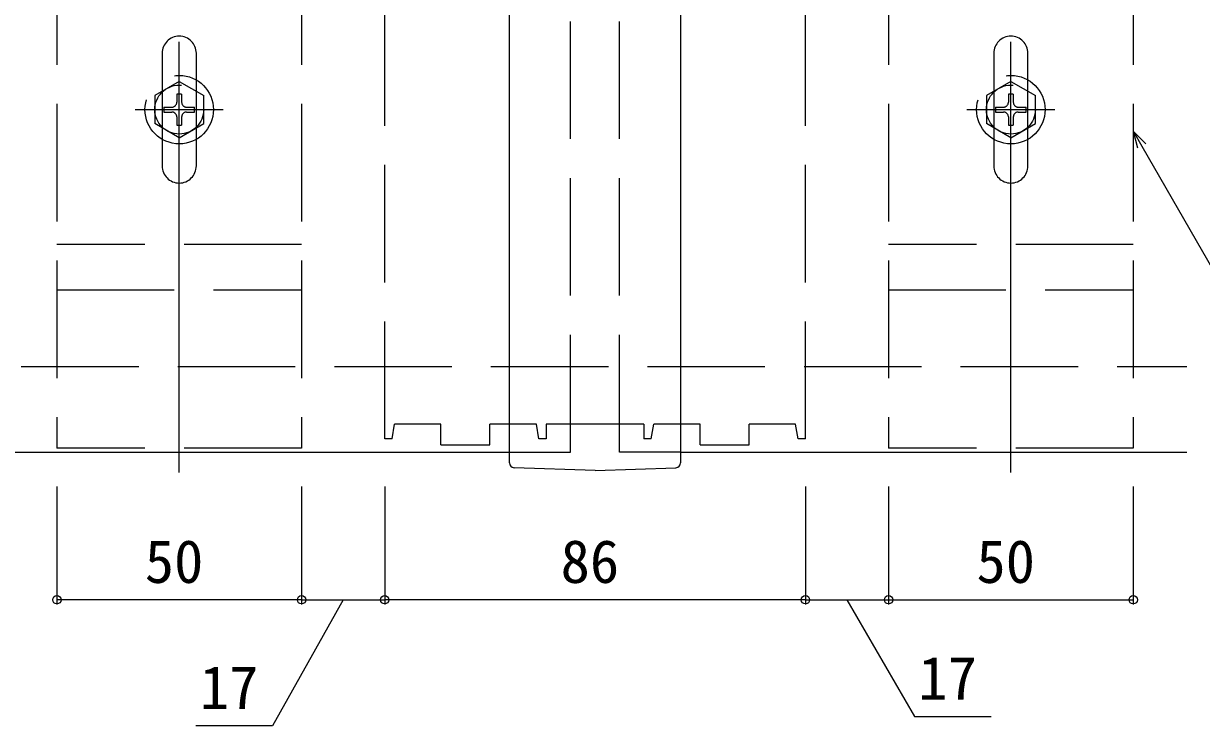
# Model space of a CAD drawing. Units: millimetres, scale not verified. Extents: x -990 to 990, y -1600 to 1603.
# Drawn here: x 92.7 to 333.5, y -711 to -566.8 of the extents above; entities that cross this region are included whole.
import ezdxf
from ezdxf.enums import TextEntityAlignment as Align

# ---------------------------------------------------------------- set-up
doc = ezdxf.new("R2010")
doc.units = ezdxf.units.MM
doc.header["$LTSCALE"] = 8
doc.linetypes.add('CHAIN2', pattern=[12, 9, -1, 1, -1])
doc.linetypes.add('DASHED3', pattern=[4, 3, -1])
for name, color, linetype, lineweight in [('0-2_YKK_ZWAK', 3, 'Continuous', 9), ('0-3_YKK_11', 2, 'Continuous', 9), ('0-4_YKK_12', 4, 'Continuous', 9), ('0-7_YSS_K', 6, 'Continuous', 9)]:
    doc.layers.add(name, color=color, linetype=linetype, lineweight=lineweight)
doc.styles.add('ＭＳ ゴシック', font='')
doc.styles.get('ＭＳ ゴシック').set_extended_font_data('MS Gothic')

msp = doc.modelspace()

# ---------------------------------------------------------------- linework, layer by layer
at = {"layer": '0-2_YKK_ZWAK', "linetype": 'DASHED3'}
msp.add_line((-67.778, -636.888), (330.454, -636.888), dxfattribs=at)
at = {"layer": '0-3_YKK_11'}
for p, q in [((-67.778, -654.388), (192, -654.388)), ((227, -654.388), (330.454, -654.388))]:
    msp.add_line(p, q, dxfattribs=at)
at = {"layer": '0-3_YKK_11', "linetype": 'DASHED3'}
for points in [[(192, -654.388), (204.5, -654.388), (204.5, -454.388)], [(227, -654.388), (214.5, -654.388), (214.5, -454.388)]]:
    msp.add_lwpolyline(points, dxfattribs=at)
at = {"layer": '0-4_YKK_12', "linetype": 'CHAIN2'}
for p, q in [((124.5, -658.538), (124.5, -450.238)), ((294.5, -658.538), (294.5, -450.238)), ((124.5, -593.388), (124.5, -575.388)), ((294.5, -593.388), (294.5, -575.388)), ((115.5, -584.388), (133.5, -584.388)), ((285.5, -584.388), (303.5, -584.388))]:
    msp.add_line(p, q, dxfattribs=at)
at = {"layer": '0-4_YKK_12'}
for p, q in [((192, -656.561), (192, -452.215)), ((227, -452.215), (227, -656.561)), ((209.5, -658.138), (192.966, -657.561)), ((209.5, -658.138), (226.035, -657.561))]:
    msp.add_line(p, q, dxfattribs=at)
at = {"layer": '0-4_YKK_12', "linetype": 'DASHED3'}
for p, q in [((99.5, -455.238), (99.5, -653.538)), ((149.5, -455.238), (149.5, -653.538)), ((166.5, -651.687), (166.5, -457.088)), ((252.5, -651.687), (252.5, -457.088)), ((269.5, -455.238), (269.5, -653.538)), ((319.5, -455.238), (319.5, -653.538)), ((121, -572.888), (121, -595.888)), ((128, -595.888), (128, -572.888)), ((291, -572.888), (291, -595.888)), ((298, -595.888), (298, -572.888)), ((124.5, -578.638), (119.5, -581.525)), ((124.5, -578.638), (129.5, -581.525)), ((294.5, -578.638), (289.5, -581.525)), ((294.5, -578.638), (299.5, -581.525)), ((119.5, -581.525), (119.5, -587.251)), ((125, -581.238), (124, -581.238)), ((124, -581.238), (124, -582.888)), ((125, -581.238), (125, -582.888)), ((129.5, -587.251), (129.5, -581.525)), ((289.5, -581.525), (289.5, -587.251)), ((295, -581.238), (294, -581.238)), ((294, -581.238), (294, -582.888)), ((295, -581.238), (295, -582.888)), ((299.5, -587.251), (299.5, -581.525)), ((121.35, -583.888), (121.35, -584.888)), ((121.35, -583.888), (123, -583.888)), ((121.35, -584.888), (123, -584.888)), ((126, -583.888), (127.65, -583.888)), ((126, -584.888), (127.65, -584.888)), ((127.65, -584.888), (127.65, -583.888)), ((291.35, -583.888), (291.35, -584.888)), ((291.35, -583.888), (293, -583.888)), ((291.35, -584.888), (293, -584.888)), ((296, -583.888), (297.65, -583.888)), ((296, -584.888), (297.65, -584.888)), ((297.65, -584.888), (297.65, -583.888)), ((124.5, -590.138), (119.5, -587.251)), ((124, -585.888), (124, -587.538)), ((124.5, -590.138), (129.5, -587.251)), ((125, -585.888), (125, -587.538)), ((294.5, -590.138), (289.5, -587.251)), ((294, -585.888), (294, -587.538)), ((294.5, -590.138), (299.5, -587.251)), ((295, -585.888), (295, -587.538)), ((124, -587.538), (125, -587.538)), ((294, -587.538), (295, -587.538)), ((149.5, -611.937), (99.5, -611.937)), ((319.5, -611.937), (269.5, -611.937)), ((99.5, -621.182), (149.5, -621.182)), ((269.5, -621.182), (319.5, -621.182)), ((168, -651.687), (168.5, -648.687)), ((178, -648.687), (168.5, -648.687)), ((178, -652.889), (178, -648.687)), ((197.5, -648.688), (188, -648.687)), ((188, -652.889), (188, -648.687)), ((198, -651.687), (197.5, -648.687)), ((219.5, -648.687), (199.5, -648.688)), ((199.5, -648.688), (199.5, -651.687)), ((219.5, -648.687), (219.5, -651.687)), ((221, -651.687), (221.5, -648.687)), ((250.5, -648.687), (241, -648.687)), ((251, -651.687), (250.5, -648.687)), ((168, -651.687), (166.5, -651.687)), ((199.5, -651.687), (198, -651.687)), ((221, -651.687), (219.5, -651.687)), ((252.5, -651.687), (251, -651.687)), ((149.5, -653.538), (99.5, -653.538)), ((178, -652.889), (188, -652.889)), ((319.5, -653.538), (269.5, -653.538))]:
    msp.add_line(p, q, dxfattribs=at)
for points in [[(231, -652.889), (231, -648.687), (221.5, -648.687)], [(231, -652.889), (241, -652.889), (241, -648.687)]]:
    msp.add_lwpolyline(points, dxfattribs=at)
for centre, radius in [((124.5, -584.388), 7), ((294.5, -584.388), 7), ((124.5, -584.388), 5), ((294.5, -584.388), 5)]:
    msp.add_circle(centre, radius, dxfattribs=at)
for centre, radius, start, end in [((124.5, -572.888), 3.5, 0, 180), ((294.5, -572.888), 3.5, 0, 180), ((123, -582.888), 1, 270, 0), ((123, -585.888), 1, 0, 90), ((126, -582.888), 1, 180, 270), ((126, -585.888), 1, 90, 180), ((293, -582.888), 1, 270, 0), ((293, -585.888), 1, 0, 90), ((296, -582.888), 1, 180, 270), ((296, -585.888), 1, 90, 180), ((124.5, -595.888), 3.5, 180, 0), ((294.5, -595.888), 3.5, 180, 0)]:
    msp.add_arc(centre, radius, start, end, dxfattribs=at)
at = {"layer": '0-4_YKK_12'}
for centre, start, end in [((193, -656.561), 180, 268), ((226, -656.561), 272, 0)]:
    msp.add_arc(centre, 1, start, end, dxfattribs=at)
at = {"layer": '0-7_YSS_K'}
for p, q in [((99.5, -661.388), (99.5, -685.534)), ((149.5, -661.388), (149.5, -685.534)), ((149.5, -661.388), (149.5, -685.534)), ((166.5, -661.388), (166.5, -685.534)), ((166.5, -661.388), (166.5, -685.534)), ((252.5, -661.388), (252.5, -685.534)), ((252.5, -661.388), (252.5, -685.534)), ((269.5, -661.388), (269.5, -685.534)), ((319.5, -661.388), (319.5, -685.534)), ((269.5, -662.388), (269.5, -685.534)), ((149.5, -684.534), (99.5, -684.534)), ((149.5, -684.534), (166.5, -684.534)), ((252.5, -684.534), (166.5, -684.534)), ((252.5, -684.534), (269.5, -684.534)), ((269.5, -684.534), (319.5, -684.534))]:
    msp.add_line(p, q, dxfattribs=at)
for points in [[(320.48, -592.283), (319.572, -588.882), (322.059, -591.373)], [(319.572, -588.882), (321.269, -591.828), (389.969, -711.026), (437.689, -711.026)], [(158, -684.534), (143.595, -710.284), (127.915, -710.284)], [(261, -684.534), (274.785, -708.378), (290.465, -708.378)]]:
    msp.add_lwpolyline(points, dxfattribs=at)
for centre in [(99.5, -684.534), (149.5, -684.534), (149.5, -684.534), (166.5, -684.534), (166.5, -684.534), (252.5, -684.534), (252.5, -684.534), (269.5, -684.534), (269.5, -684.534), (319.5, -684.534)]:
    msp.add_circle(centre, 0.85, dxfattribs=at)

# ---------------------------------------------------------------- texts
at = {"layer": '0-7_YSS_K', "style": 'ＭＳ ゴシック'}
for s, p in [('50', (117.46, -683.734)), ('86', (202.46, -683.734)), ('50', (287.46, -683.734)), ('17', (275.585, -707.578)), ('17', (128.715, -709.484))]:
    msp.add_text(s, height=8.798, dxfattribs=at).set_placement(p, align=Align.BOTTOM_LEFT)

doc.saveas('drawing.dxf')
